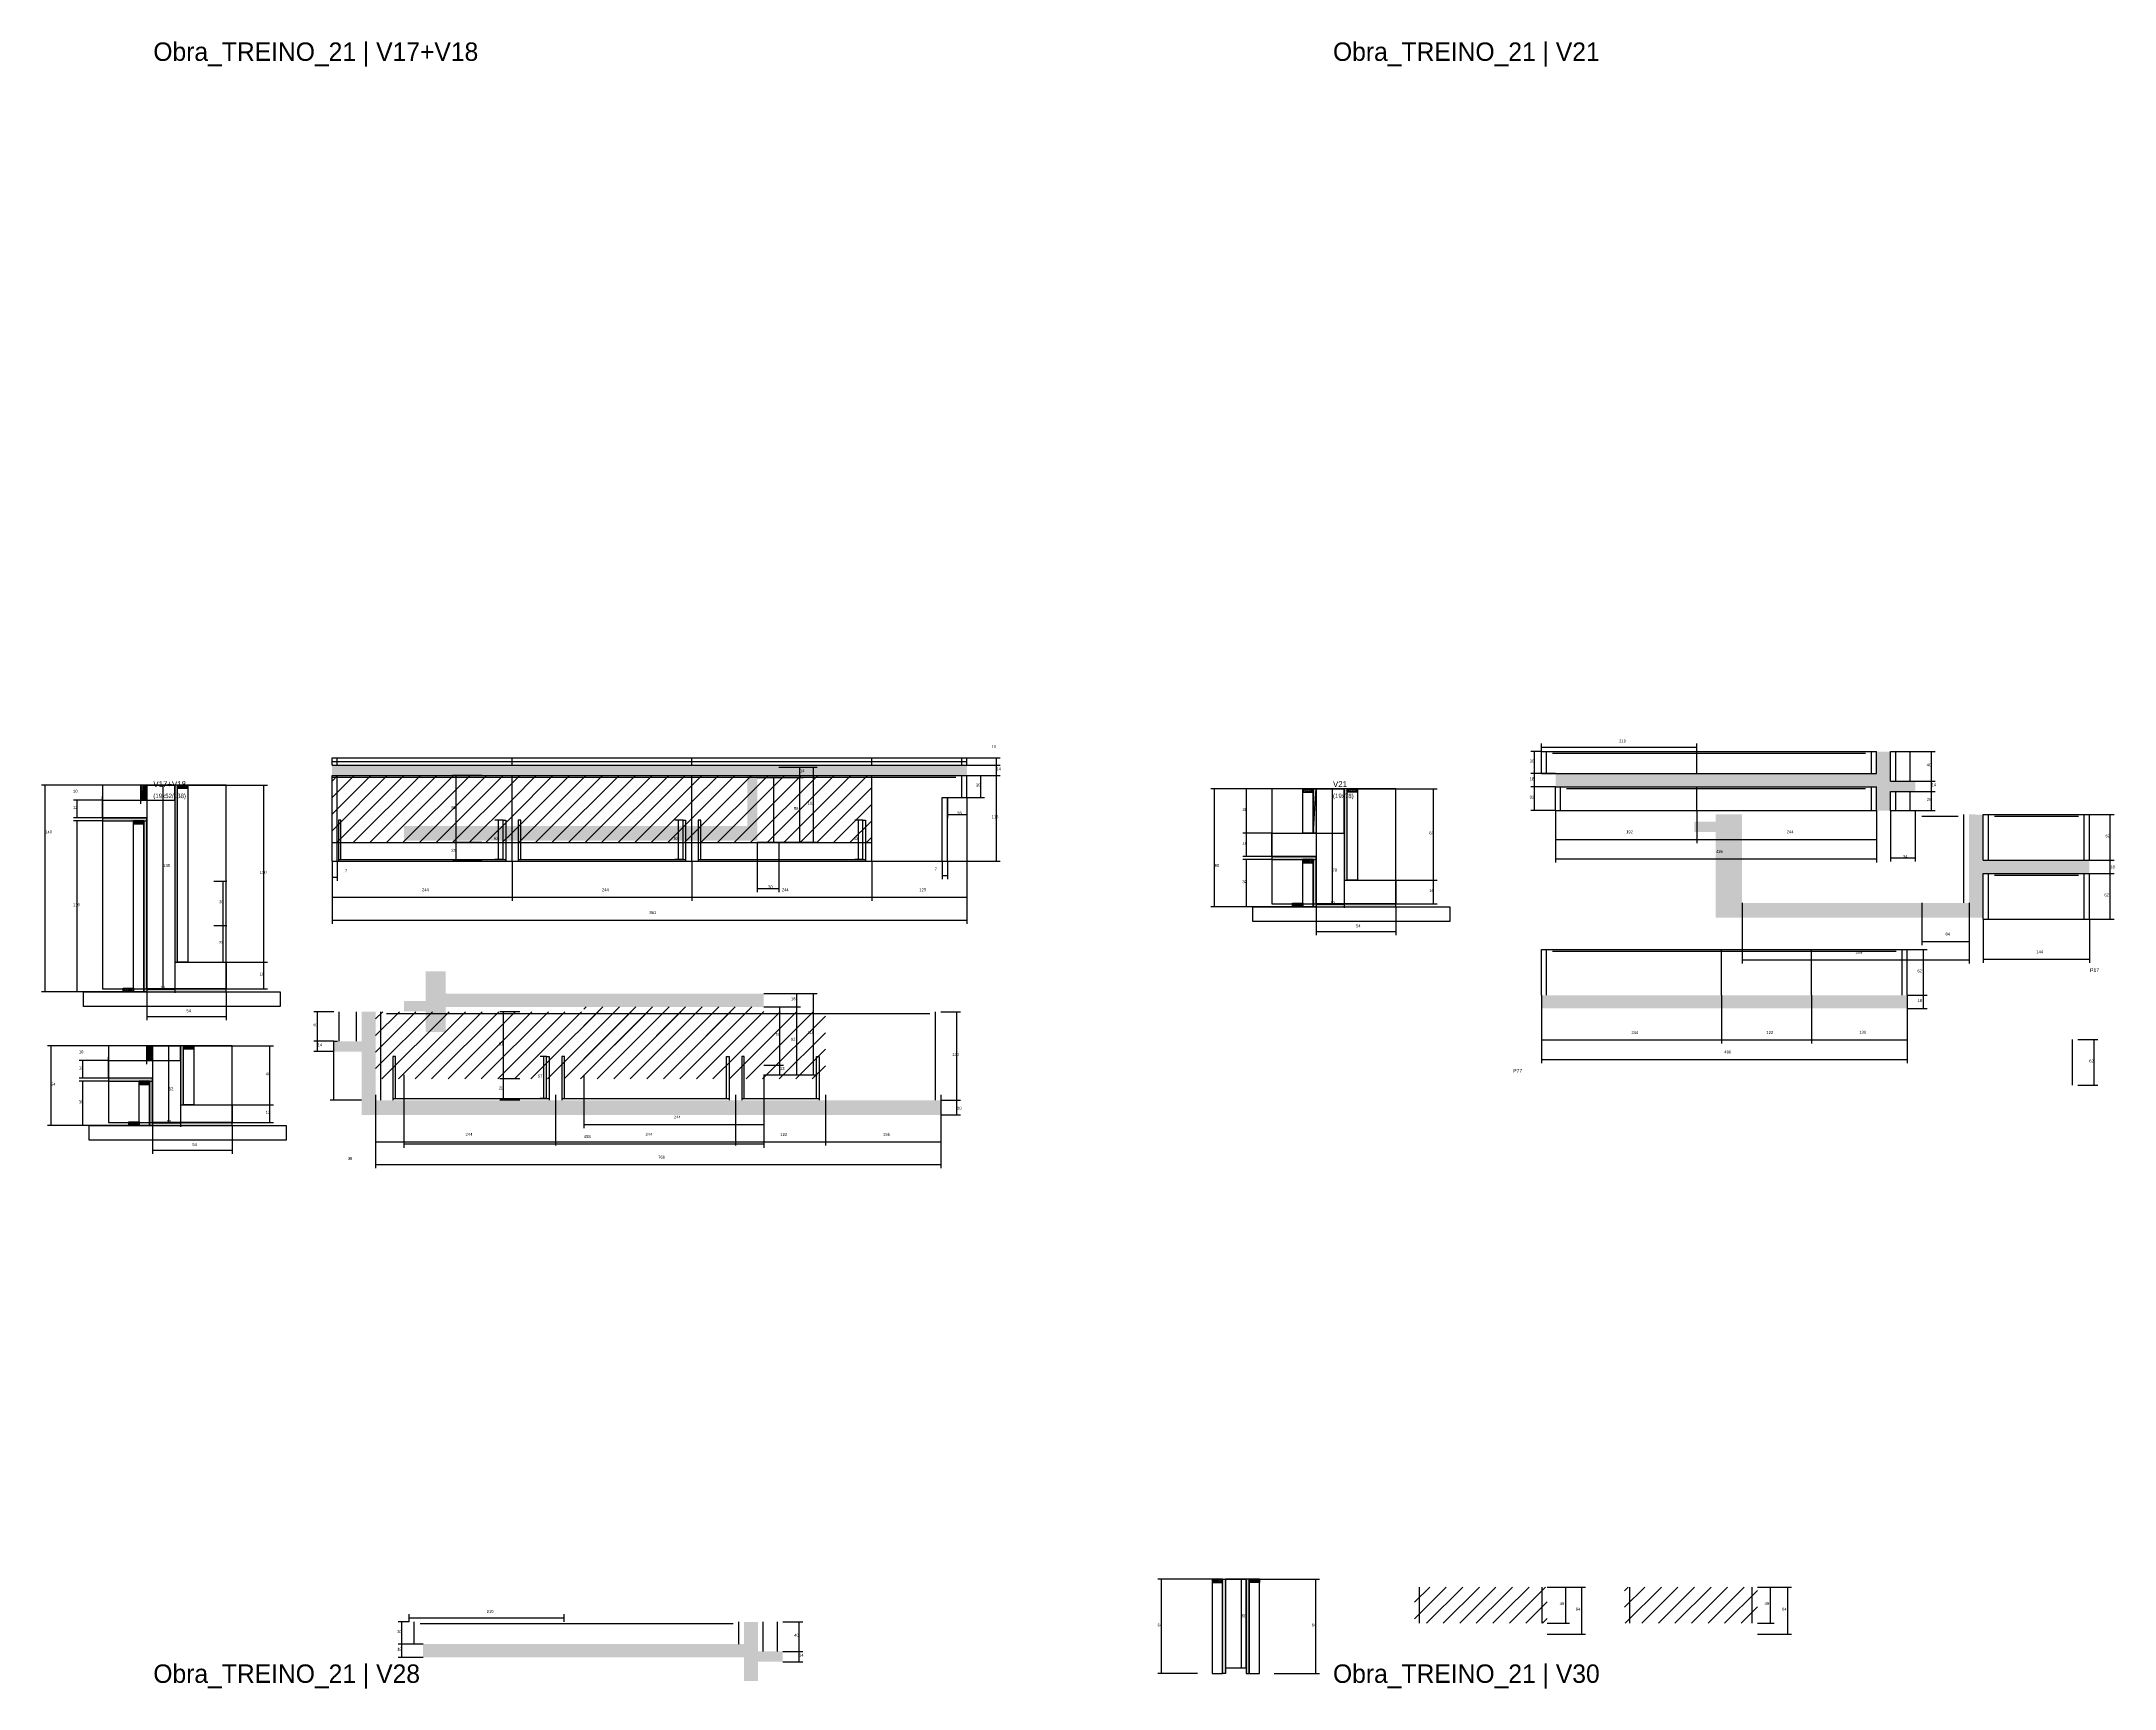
# Model space of a CAD drawing. Header units: metres. Extents: x -65046 to 21926, y -45195 to 1016.
# Drawn here: x 11048 to 13860, y -27618 to -25384 of the extents above; entities that cross this region are included whole.
import ezdxf

# ---------------------------------------------------------------- set-up
doc = ezdxf.new("R2010")
doc.units = ezdxf.units.M
for name, color, linetype in [('CONCRETO', 251, 'Continuous'), ('COTA', 241, 'Continuous'), ('Hachura', 253, 'Continuous'), ('LABEL_ID', 3, 'Continuous'), ('Madeira', 126, 'Continuous'), ('NOMENCLATURA', 7, 'Continuous'), ('Painéis', 200, 'Continuous'), ('SARR_2.2x7', 40, 'Continuous'), ('SARR_3.5x7', 81, 'Continuous'), ('Texto Seção', 7, 'Continuous')]:
    doc.layers.add(name, color=color, linetype=linetype)

msp = doc.modelspace()

# ---------------------------------------------------------------- hatches: boundary and pattern name
at = {"layer": 'COTA'}
h = msp.add_hatch(dxfattribs=at)
h.set_pattern_fill('AR-CONC', scale=0.03)
h.paths.add_polyline_path([(12303.5, -26379.3), (12303.5, -26365.3), (11442.5, -26365.3), (11442.5, -26379.3)])
h = msp.add_hatch(dxfattribs=at)
h.set_pattern_fill('AR-CONC', scale=0.03)
h.paths.add_polyline_path([(12019.1, -26467.9), (12019.1, -26381.9), (12048.6, -26381.9), (12048.6, -26367.9), (12005.5, -26367.9), (12005.5, -26447.9), (11540, -26447.9), (11540, -26467.9)])
h = msp.add_hatch(dxfattribs=at)
h.set_pattern_fill('AR-CONC', scale=0.03)
h.paths.add_polyline_path([(13537.3, -26394.8), (13537.3, -26426.8), (13556.3, -26426.8), (13556.3, -26400.8), (13589.8, -26400.8), (13589.8, -26386.8), (13556.3, -26386.8), (13556.3, -26346.8), (13537.3, -26346.8), (13537.3, -26376.8), (13101.8, -26376.8), (13101.8, -26394.8)])
h = msp.add_hatch(dxfattribs=at)
h.set_pattern_fill('AR-CONC', scale=0.03)
h.paths.add_polyline_path([(13354.8, -26432.1), (13319.2, -26432.1), (13319.2, -26442.1), (13290.2, -26442.1), (13290.2, -26456.1), (13319.2, -26456.1), (13319.2, -26572.1), (13682, -26572.1), (13682, -26512.3), (13826, -26512.3), (13826, -26494.3), (13682, -26494.3), (13682, -26432.3), (13662.8, -26432.1), (13662.8, -26552.1), (13354.8, -26552.1)])
h = msp.add_hatch(dxfattribs=at)
h.set_pattern_fill('AR-CONC', scale=0.03)
h.paths.add_polyline_path([(11596.5, -26693.1), (12028, -26693.1), (12028, -26675.1), (11596.5, -26675.1), (11596.5, -26645.1), (11569.5, -26645.1), (11569.5, -26685.1), (11540, -26685.1), (11540, -26699.1), (11569.5, -26699.1), (11569.5, -26727.1), (11596.5, -26727.1)])
h = msp.add_hatch(dxfattribs=at)
h.set_pattern_fill('AR-CONC', scale=0.03)
h.paths.add_polyline_path([(13578.8, -26695.3), (13578.8, -26677.3), (13082.8, -26677.3), (13082.8, -26695.3)])
h = msp.add_hatch(dxfattribs=at)
h.set_pattern_fill('AR-CONC', scale=0.03)
h.paths.add_polyline_path([(12268, -26819.7), (11501.5, -26819.7), (11501.5, -26699.7), (11482.5, -26699.7), (11482.5, -26739.7), (11445, -26739.7), (11445, -26753.7), (11482.5, -26753.7), (11482.5, -26839.7), (12268, -26839.7)])
h = msp.add_hatch(dxfattribs=at)
h.set_pattern_fill('AR-CONC', scale=0.03)
h.paths.add_polyline_path([(12001.3, -27575.4), (12001.3, -27607.4), (12020.3, -27607.4), (12020.3, -27581.4), (12053.8, -27581.4), (12053.8, -27567.4), (12020.3, -27567.4), (12020.3, -27527.4), (12001.3, -27527.4), (12001.3, -27557.4), (11565.8, -27557.4), (11565.8, -27575.4)])
at = {"layer": 'Hachura'}
h = msp.add_hatch(dxfattribs=at)
h.set_pattern_fill('ANSI31', scale=0.5)
h.paths.add_polyline_path([(11187, -26392.6), (11182.6, -26392.6), (11182.6, -26392.6), (11182.6, -26412.6), (11182.6, -26412.6), (11187, -26412.6), (11187, -26412.6), (11187, -26392.6)])
h = msp.add_hatch(color=8, dxfattribs=at)
h.dxf.hatch_style = 1
h.paths.add_polyline_path([(11187, -26392.6), (11191, -26392.6), (11191, -26392.6), (11191, -26412.6), (11191, -26412.6), (11187, -26412.6), (11187, -26412.6), (11187, -26392.6)])
h = msp.add_hatch(color=8, dxfattribs=at)
h.dxf.hatch_style = 1
h.paths.add_polyline_path([(11229, -26632.6), (11233, -26632.6), (11233, -26392.6), (11229, -26392.6)])
h = msp.add_hatch(dxfattribs=at)
h.set_pattern_fill('ANSI31', scale=0.5)
h.paths.add_polyline_path([(11247, -26392.6), (11247, -26397), (11247, -26397), (11233, -26397), (11233, -26397), (11233, -26392.6), (11233, -26392.6), (11247, -26392.6)])
h = msp.add_hatch(dxfattribs=at)
h.set_pattern_fill('ANSI31', scale=5)
h.paths.add_polyline_path([(11686.5, -26470.3), (11686.5, -26379.3), (11442.5, -26379.3), (11442.5, -26470.3)])
h = msp.add_hatch(dxfattribs=at)
h.set_pattern_fill('ANSI31', scale=5)
h.paths.add_polyline_path([(11930.5, -26470.3), (11930.5, -26379.3), (11686.5, -26379.3), (11686.5, -26470.3)])
h = msp.add_hatch(dxfattribs=at)
h.set_pattern_fill('ANSI31', scale=5)
h.paths.add_polyline_path([(12174.5, -26470.3), (12174.5, -26379.3), (11930.5, -26379.3), (11930.5, -26470.3)])
h = msp.add_hatch(dxfattribs=at)
h.set_pattern_fill('ANSI31', scale=0.5)
h.paths.add_polyline_path([(12759.2, -26397.3), (12759.2, -26401.7), (12759.2, -26401.7), (12773.2, -26401.7), (12773.2, -26401.7), (12773.2, -26397.3), (12773.2, -26397.3), (12759.2, -26397.3)])
h = msp.add_hatch(color=8, dxfattribs=at)
h.dxf.hatch_style = 1
h.paths.add_polyline_path([(12773.2, -26397.3), (12777.2, -26397.3), (12777.2, -26397.3), (12777.2, -26457.3), (12777.2, -26457.3), (12773.2, -26457.3), (12773.2, -26457.3), (12773.2, -26397.3)])
h = msp.add_hatch(color=8, dxfattribs=at)
h.dxf.hatch_style = 1
h.paths.add_polyline_path([(12815.2, -26521.3), (12819.2, -26521.3), (12819.2, -26397.3), (12815.2, -26397.3)])
h = msp.add_hatch(dxfattribs=at)
h.set_pattern_fill('ANSI31', scale=0.5)
h.paths.add_polyline_path([(12833.2, -26397.3), (12833.2, -26401.7), (12833.2, -26401.7), (12819.2, -26401.7), (12819.2, -26401.7), (12819.2, -26397.3), (12819.2, -26397.3), (12833.2, -26397.3)])
h = msp.add_hatch(color=8, dxfattribs=at)
h.dxf.hatch_style = 1
h.paths.add_polyline_path([(11191, -26440.6), (11191, -26436.6), (11191, -26436.6), (11131, -26436.6), (11131, -26436.6), (11131, -26440.6), (11131, -26440.6), (11191, -26440.6)])
h = msp.add_hatch(dxfattribs=at)
h.set_pattern_fill('ANSI31', scale=0.5)
h.paths.add_polyline_path([(11173, -26440.6), (11173, -26445), (11173, -26445), (11187, -26445), (11187, -26445), (11187, -26440.6), (11187, -26440.6), (11173, -26440.6)])
h = msp.add_hatch(color=8, dxfattribs=at)
h.dxf.hatch_style = 1
h.paths.add_polyline_path([(11191, -26440.6), (11187, -26440.6), (11187, -26672.6), (11191, -26672.6)])
h = msp.add_hatch(color=8, dxfattribs=at)
h.dxf.hatch_style = 1
h.paths.add_polyline_path([(12777.2, -26493.3), (12777.2, -26489.3), (12777.2, -26489.3), (12717.2, -26489.3), (12717.2, -26489.3), (12717.2, -26493.3), (12717.2, -26493.3), (12777.2, -26493.3)])
h = msp.add_hatch(dxfattribs=at)
h.set_pattern_fill('ANSI31', scale=0.5)
h.paths.add_polyline_path([(12759.2, -26493.3), (12759.2, -26497.7), (12759.2, -26497.7), (12773.2, -26497.7), (12773.2, -26497.7), (12773.2, -26493.3), (12773.2, -26493.3), (12759.2, -26493.3)])
h = msp.add_hatch(color=8, dxfattribs=at)
h.dxf.hatch_style = 1
h.paths.add_polyline_path([(12777.2, -26493.3), (12773.2, -26493.3), (12773.2, -26557.3), (12777.2, -26557.3)])
h = msp.add_hatch(dxfattribs=at)
h.set_pattern_fill('ANSI31', scale=0.5)
h.paths.add_polyline_path([(12745.2, -26556.9), (12745.2, -26552.5), (12745.2, -26552.5), (12759.2, -26552.5), (12759.2, -26552.5), (12759.2, -26556.9), (12759.2, -26556.9), (12745.2, -26556.9)])
h = msp.add_hatch(color=8, dxfattribs=at)
h.dxf.hatch_style = 1
h.paths.add_polyline_path([(12885.2, -26557.3), (12885.2, -26553.3), (12885.2, -26553.3), (12777.2, -26553.3), (12777.2, -26553.3), (12777.2, -26557.3), (12777.2, -26557.3), (12885.2, -26557.3)])
h = msp.add_hatch(dxfattribs=at)
h.set_pattern_fill('ANSI31', scale=0.5)
h.paths.add_polyline_path([(11159, -26672.2), (11159, -26667.8), (11159, -26667.8), (11173, -26667.8), (11173, -26667.8), (11173, -26672.2), (11173, -26672.2), (11159, -26672.2)])
h = msp.add_hatch(color=8, dxfattribs=at)
h.dxf.hatch_style = 1
h.paths.add_polyline_path([(11299, -26672.6), (11299, -26668.6), (11299, -26668.6), (11191, -26668.6), (11191, -26668.6), (11191, -26672.6), (11191, -26672.6), (11299, -26672.6)])
h = msp.add_hatch(dxfattribs=at)
h.set_pattern_fill('ANSI31', scale=5)
h.paths.add_polyline_path([(11745.5, -26790.7), (11745.5, -26699.7), (11501.5, -26699.7), (11501.5, -26790.7)])
h = msp.add_hatch(dxfattribs=at)
h.set_pattern_fill('ANSI31', scale=5)
h.paths.add_polyline_path([(11989.5, -26790.7), (11989.5, -26699.7), (11745.5, -26699.7), (11745.5, -26790.7)])
h = msp.add_hatch(dxfattribs=at)
h.set_pattern_fill('ANSI31', scale=5)
h.paths.add_polyline_path([(11784, -26772.1), (12028, -26772.1), (12028, -26693.1), (11784, -26693.1)])
h = msp.add_hatch(dxfattribs=at)
h.set_pattern_fill('ANSI31', scale=5)
h.paths.add_polyline_path([(11989.5, -26790.7), (12111.5, -26790.7), (12111.5, -26699.7), (11989.5, -26699.7)])
h = msp.add_hatch(dxfattribs=at)
h.set_pattern_fill('ANSI31', scale=0.5)
h.paths.add_polyline_path([(11195, -26746), (11190.6, -26746), (11190.6, -26746), (11190.6, -26766), (11190.6, -26766), (11195, -26766), (11195, -26766), (11195, -26746)])
h = msp.add_hatch(color=8, dxfattribs=at)
h.dxf.hatch_style = 1
h.paths.add_polyline_path([(11195, -26746), (11199, -26746), (11199, -26746), (11199, -26766), (11199, -26766), (11195, -26766), (11195, -26766), (11195, -26746)])
h = msp.add_hatch(color=8, dxfattribs=at)
h.dxf.hatch_style = 1
h.paths.add_polyline_path([(11237, -26826), (11241, -26826), (11241, -26746), (11237, -26746)])
h = msp.add_hatch(dxfattribs=at)
h.set_pattern_fill('ANSI31', scale=0.5)
h.paths.add_polyline_path([(11255, -26746), (11255, -26750.4), (11255, -26750.4), (11241, -26750.4), (11241, -26750.4), (11241, -26746), (11241, -26746), (11255, -26746)])
h = msp.add_hatch(color=8, dxfattribs=at)
h.dxf.hatch_style = 1
h.paths.add_polyline_path([(11199, -26794), (11199, -26790), (11199, -26790), (11139, -26790), (11139, -26790), (11139, -26794), (11139, -26794), (11199, -26794)])
h = msp.add_hatch(dxfattribs=at)
h.set_pattern_fill('ANSI31', scale=0.5)
h.paths.add_polyline_path([(11181, -26794), (11181, -26798.4), (11181, -26798.4), (11195, -26798.4), (11195, -26798.4), (11195, -26794), (11195, -26794), (11181, -26794)])
h = msp.add_hatch(color=8, dxfattribs=at)
h.dxf.hatch_style = 1
h.paths.add_polyline_path([(11199, -26794), (11195, -26794), (11195, -26854), (11199, -26854)])
h = msp.add_hatch(dxfattribs=at)
h.set_pattern_fill('ANSI31', scale=0.5)
h.paths.add_polyline_path([(11167, -26853.6), (11167, -26849.2), (11167, -26849.2), (11181, -26849.2), (11181, -26849.2), (11181, -26853.6), (11181, -26853.6), (11167, -26853.6)])
h = msp.add_hatch(color=8, dxfattribs=at)
h.dxf.hatch_style = 1
h.paths.add_polyline_path([(11307, -26854), (11307, -26850), (11307, -26850), (11199, -26850), (11199, -26850), (11199, -26854), (11199, -26854), (11307, -26854)])
h = msp.add_hatch(dxfattribs=at)
h.set_pattern_fill('ANSI31', scale=0.5)
h.paths.add_polyline_path([(12636.3, -27469.4), (12636.3, -27473.8), (12636.3, -27473.8), (12650.3, -27473.8), (12650.3, -27473.8), (12650.3, -27469.4), (12650.3, -27469.4), (12636.3, -27469.4)])
h = msp.add_hatch(color=8, dxfattribs=at)
h.dxf.hatch_style = 1
h.paths.add_polyline_path([(12650.3, -27469.4), (12654.3, -27469.4), (12654.3, -27469.4), (12654.3, -27597.4), (12654.3, -27597.4), (12650.3, -27597.4), (12650.3, -27597.4), (12650.3, -27469.4)])
h = msp.add_hatch(color=8, dxfattribs=at)
h.dxf.hatch_style = 1
h.paths.add_polyline_path([(12686.3, -27469.4), (12682.3, -27469.4), (12682.3, -27469.4), (12682.3, -27597.4), (12682.3, -27597.4), (12686.3, -27597.4), (12686.3, -27597.4), (12686.3, -27469.4)])
h = msp.add_hatch(dxfattribs=at)
h.set_pattern_fill('ANSI31', scale=0.5)
h.paths.add_polyline_path([(12700.3, -27469.4), (12700.3, -27473.8), (12700.3, -27473.8), (12686.3, -27473.8), (12686.3, -27473.8), (12686.3, -27469.4), (12686.3, -27469.4), (12700.3, -27469.4)])
h = msp.add_hatch(dxfattribs=at)
h.set_pattern_fill('ANSI31', scale=5)
h.paths.add_polyline_path([(12910.5, -27480), (12910.5, -27529), (13032.5, -27529), (13032.5, -27480)])
h = msp.add_hatch(dxfattribs=at)
h.set_pattern_fill('ANSI31', scale=5)
h.paths.add_polyline_path([(13090.5, -27480), (13032.5, -27480), (13032.5, -27529), (13090.5, -27529)])
h = msp.add_hatch(dxfattribs=at)
h.set_pattern_fill('ANSI31', scale=5)
h.paths.add_polyline_path([(13253.6, -27480), (13195.6, -27480), (13195.6, -27529), (13253.6, -27529)])
h = msp.add_hatch(dxfattribs=at)
h.set_pattern_fill('ANSI31', scale=5)
h.paths.add_polyline_path([(13375.6, -27480), (13253.6, -27480), (13253.6, -27529), (13375.6, -27529)])

# ---------------------------------------------------------------- linework, layer by layer
at = {"layer": 'CONCRETO'}
for points in [[(11229, -26392.6), (11229, -26632.6), (11299, -26632.6), (11299, -26668.6), (11299, -26668.6), (11299, -26668.6), (11191, -26668.6), (11191, -26436.6), (11131, -26436.6), (11131, -26412.6), (11191, -26412.6)], [(11191, -26412.6), (11191, -26402.6), (11191, -26392.6), (11229, -26392.6)], [(12815.2, -26397.3), (12815.2, -26521.3), (12885.2, -26521.3), (12885.2, -26553.3), (12885.2, -26553.3), (12885.2, -26553.3), (12777.2, -26553.3), (12777.2, -26489.3), (12717.2, -26489.3), (12717.2, -26457.3), (12777.2, -26457.3)], [(12777.2, -26457.3), (12773.2, -26457.3), (12777.2, -26397.3), (12815.2, -26397.3)], [(11237, -26746), (11237, -26826), (11307, -26826), (11307, -26850), (11307, -26850), (11307, -26850), (11199, -26850), (11199, -26790), (11139, -26790), (11139, -26766), (11199, -26766)], [(11199, -26766), (11195, -26766), (11199, -26746), (11237, -26746)]]:
    msp.add_lwpolyline(points, dxfattribs=at)
for points in [[(11131, -26668.6), (11299, -26668.6), (11299, -26392.6), (11131, -26392.6)], [(11191, -26412.6), (11229, -26412.6), (11229, -26392.6), (11191, -26392.6)], [(12717.2, -26553.3), (12885.2, -26553.3), (12885.2, -26397.3), (12717.2, -26397.3)], [(12773.2, -26457.3), (12815.2, -26457.3), (12815.2, -26397.3), (12773.2, -26397.3)], [(11139, -26850), (11307, -26850), (11307, -26746), (11139, -26746)], [(11195, -26766), (11237, -26766), (11237, -26746), (11195, -26746)], [(12682.3, -27489.4), (12682.3, -27469.4), (12654.3, -27469.4), (12654.3, -27531.4), (12654.3, -27531.4), (12654.3, -27589.4), (12682.3, -27589.4), (12682.3, -27489.4)]]:
    msp.add_lwpolyline(points, close=True, dxfattribs=at)
at = {"layer": 'COTA'}
for p, q in [((13082.8, -26346.8), (13082.8, -26336)), ((13082.8, -26341), (13293.3, -26341)), ((13293.3, -26346.8), (13293.3, -26336)), ((12048.6, -26367.9), (12081.9, -26367.9)), ((12048.6, -26367.9), (12100.5, -26367.9)), ((12076.9, -26381.9), (12076.9, -26367.9)), ((12095.5, -26469.9), (12095.5, -26367.9)), ((12303.5, -26355.3), (12348.5, -26355.3)), ((12303.5, -26365.3), (12348.5, -26365.3)), ((12303.5, -26365.3), (12348.5, -26365.3)), ((12343.5, -26365.3), (12343.5, -26355.3)), ((12343.5, -26379.3), (12343.5, -26365.3)), ((13082.8, -26346.8), (13068.2, -26346.8)), ((13073.2, -26376.8), (13073.2, -26346.8)), ((13589.8, -26346.8), (13616.8, -26346.8)), ((13611.8, -26386.8), (13611.8, -26346.8)), ((11182.6, -26392.6), (11048.3, -26392.6)), ((11053.3, -26672.6), (11053.3, -26392.6)), ((11182.6, -26392.6), (11182.6, -26417.6)), ((11191, -26392.6), (11218.2, -26392.6)), ((11191, -26392.6), (11191, -26674.2)), ((11213.2, -26668.6), (11213.2, -26392.6)), ((11229, -26392.6), (11229, -26674.2)), ((11247, -26392.6), (11354.9, -26392.6)), ((11349.9, -26632.6), (11349.9, -26392.6)), ((11645.7, -26379.3), (11605.7, -26379.3)), ((11610.7, -26470.3), (11610.7, -26379.3)), ((12048.6, -26381.9), (12081.9, -26381.9)), ((12048.6, -26381.9), (12081.9, -26381.9)), ((12076.9, -26469.9), (12076.9, -26381.9)), ((12303.5, -26379.3), (12348.5, -26379.3)), ((12303.5, -26379.3), (12348.5, -26379.3)), ((12303.5, -26379.3), (12327.2, -26379.3)), ((12322.2, -26409.3), (12322.2, -26379.3)), ((12343.5, -26495.3), (12343.5, -26379.3)), ((12768.8, -26397.3), (12634.5, -26397.3)), ((12639.5, -26557.3), (12639.5, -26397.3)), ((12768.8, -26397.3), (12677.7, -26397.3)), ((12682.7, -26457.3), (12682.7, -26397.3)), ((12777.2, -26397.3), (12804.3, -26397.3)), ((12777.2, -26397.3), (12777.2, -26558.9)), ((12799.3, -26553.3), (12799.3, -26397.3)), ((12815.2, -26397.3), (12815.2, -26558.9)), ((12833.2, -26397.3), (12941.1, -26397.3)), ((12936.1, -26521.3), (12936.1, -26397.3)), ((13082.8, -26376.8), (13068.2, -26376.8)), ((13101.8, -26376.8), (13068.2, -26376.8)), ((13101.8, -26394.8), (13068.2, -26394.8)), ((13101.8, -26394.8), (13068.2, -26394.8)), ((13073.2, -26394.8), (13073.2, -26376.8)), ((13073.2, -26426.8), (13073.2, -26394.8)), ((13589.8, -26386.8), (13616.8, -26386.8)), ((13589.8, -26386.8), (13616.8, -26386.8)), ((13589.8, -26400.8), (13616.8, -26400.8)), ((13589.8, -26400.8), (13616.8, -26400.8)), ((13611.8, -26400.8), (13611.8, -26386.8)), ((13611.8, -26426.8), (13611.8, -26400.8)), ((11131, -26412.6), (11091.6, -26412.6)), ((11096.6, -26436.6), (11096.6, -26412.6)), ((11131, -26412.6), (11131, -26407.6)), ((11131, -26412.6), (11182.6, -26412.6)), ((12277, -26409.3), (12277, -26437.3)), ((12303.5, -26409.3), (12303.5, -26580.3)), ((12303.5, -26409.3), (12303.5, -26549.3)), ((12303.5, -26409.3), (12327.2, -26409.3)), ((12303.5, -26409.3), (12303.5, -26437.3)), ((13101.8, -26426.8), (13068.2, -26426.8)), ((13101.8, -26426.8), (13101.8, -26470.9)), ((13101.8, -26426.8), (13101.8, -26497.4)), ((13293.3, -26426.8), (13293.3, -26470.9)), ((13293.3, -26426.8), (13293.3, -26470.9)), ((13537.3, -26426.8), (13537.3, -26470.9)), ((13537.3, -26426.8), (13537.3, -26497.4)), ((13556.3, -26426.8), (13556.3, -26496.1)), ((13589.8, -26426.8), (13616.8, -26426.8)), ((13589.8, -26426.8), (13589.8, -26496.1)), ((11131, -26436.6), (11091.6, -26436.6)), ((11131, -26440.6), (11091.6, -26440.6)), ((11096.6, -26672.6), (11096.6, -26440.6)), ((11674.5, -26440.1), (11663.4, -26440.1)), ((11668.4, -26493.1), (11668.4, -26440.1)), ((11918.5, -26440.1), (11907.4, -26440.1)), ((11912.4, -26493.1), (11912.4, -26440.1)), ((12162.5, -26440.1), (12151.4, -26440.1)), ((12156.4, -26493.1), (12156.4, -26440.1)), ((12277, -26432.3), (12303.5, -26432.3)), ((12717.2, -26457.3), (12677.7, -26457.3)), ((12717.2, -26457.3), (12677.7, -26457.3)), ((12682.7, -26489.3), (12682.7, -26457.3)), ((13826, -26432.3), (13859.3, -26432.3)), ((13854.3, -26494.3), (13854.3, -26432.3)), ((11645.7, -26470.3), (11605.7, -26470.3)), ((11645.7, -26470.3), (11605.7, -26470.3)), ((11610.7, -26495.3), (11610.7, -26470.3)), ((12019.1, -26469.9), (12019.1, -26537.4)), ((12048.6, -26469.9), (12048.6, -26537.4)), ((12048.6, -26469.9), (12081.9, -26469.9)), ((12048.6, -26469.9), (12100.5, -26469.9)), ((13101.8, -26465.9), (13293.3, -26465.9)), ((13293.3, -26465.9), (13537.3, -26465.9)), ((11442.5, -26495.3), (11442.5, -26549.3)), ((11442.5, -26495.3), (11442.5, -26580.3)), ((11442.5, -26495.3), (11442.5, -26522.2)), ((11449.5, -26495.3), (11449.5, -26522.2)), ((11645.7, -26495.3), (11605.7, -26495.3)), ((11674.5, -26493.1), (11663.4, -26493.1)), ((11686.5, -26495.3), (11686.5, -26549.3)), ((11686.5, -26495.3), (11686.5, -26549.3)), ((11918.5, -26493.1), (11907.4, -26493.1)), ((11930.5, -26495.3), (11930.5, -26549.3)), ((11930.5, -26495.3), (11930.5, -26549.3)), ((12162.5, -26493.1), (12151.4, -26493.1)), ((12174.5, -26495.3), (12174.5, -26549.3)), ((12174.5, -26495.3), (12174.5, -26549.3)), ((12270, -26495.3), (12270, -26520)), ((12277, -26495.3), (12348.5, -26495.3)), ((12277, -26495.3), (12277, -26520)), ((12717.2, -26489.3), (12677.7, -26489.3)), ((12717.2, -26493.3), (12677.7, -26493.3)), ((12682.7, -26557.3), (12682.7, -26493.3)), ((13101.8, -26492.4), (13537.3, -26492.4)), ((13556.3, -26491.1), (13589.8, -26491.1)), ((13826, -26494.3), (13859.3, -26494.3)), ((13826, -26494.3), (13859.3, -26494.3)), ((13826, -26512.3), (13859.3, -26512.3)), ((13826, -26512.3), (13859.3, -26512.3)), ((13854.3, -26512.3), (13854.3, -26494.3)), ((13854.3, -26574.3), (13854.3, -26512.3)), ((11282, -26522.7), (11299.7, -26522.7)), ((11294.7, -26582.6), (11294.7, -26522.7)), ((11442.5, -26517.2), (11449.5, -26517.2)), ((12019.1, -26532.4), (12048.6, -26532.4)), ((12270, -26515), (12277, -26515)), ((12885.2, -26521.3), (12941.1, -26521.3)), ((12885.2, -26521.3), (12941.1, -26521.3)), ((12936.1, -26553.3), (12936.1, -26521.3)), ((11442.5, -26544.3), (11686.5, -26544.3)), ((11686.5, -26544.3), (11930.5, -26544.3)), ((11930.5, -26544.3), (12174.5, -26544.3)), ((12174.5, -26544.3), (12303.5, -26544.3)), ((12759.2, -26557.3), (12634.5, -26557.3)), ((12759.2, -26557.3), (12677.7, -26557.3)), ((12777.2, -26553.3), (12804.3, -26553.3)), ((12777.2, -26553.9), (12815.2, -26553.9)), ((12777.2, -26557.3), (12777.2, -26595.8)), ((12885.2, -26553.3), (12941.1, -26553.3)), ((12885.2, -26557.3), (12885.2, -26595.8)), ((13354.8, -26552.1), (13354.8, -26634.1)), ((13598.8, -26552.1), (13598.8, -26609.5)), ((13662.8, -26552.1), (13662.8, -26609.5)), ((13662.8, -26552.1), (13662.8, -26634.1)), ((11282, -26582.6), (11299.7, -26582.6)), ((11282, -26582.7), (11299.7, -26582.7)), ((11294.7, -26632.6), (11294.7, -26582.7)), ((11442.5, -26575.3), (12303.5, -26575.3)), ((12777.2, -26590.8), (12885.2, -26590.8)), ((13682, -26574.3), (13682, -26633.4)), ((13826, -26574.3), (13826, -26633.4)), ((13826, -26574.3), (13859.3, -26574.3)), ((13578.8, -26615.3), (13605.8, -26615.3)), ((13598.8, -26604.5), (13662.8, -26604.5)), ((13600.8, -26677.3), (13600.8, -26615.3)), ((11282, -26632.6), (11299.7, -26632.6)), ((11299, -26632.6), (11354.9, -26632.6)), ((11299, -26632.6), (11354.9, -26632.6)), ((11349.9, -26668.6), (11349.9, -26632.6)), ((13354.8, -26629.1), (13662.8, -26629.1)), ((13682, -26628.4), (13826, -26628.4)), ((11173, -26672.6), (11048.3, -26672.6)), ((11173, -26672.6), (11091.6, -26672.6)), ((11191, -26668.6), (11218.2, -26668.6)), ((11191, -26669.2), (11229, -26669.2)), ((11191, -26672.6), (11191, -26711)), ((11299, -26668.6), (11354.9, -26668.6)), ((11299, -26672.6), (11299, -26711)), ((12028, -26675.1), (12077.9, -26675.1)), ((12028, -26675.1), (12100.4, -26675.1)), ((12072.9, -26693.1), (12072.9, -26675.1)), ((12095.4, -26785.1), (12095.4, -26675.1)), ((13082.8, -26677.3), (13082.8, -26742.8)), ((13082.8, -26677.3), (13082.8, -26769.3)), ((13326.8, -26677.3), (13326.8, -26742.8)), ((13326.8, -26677.3), (13326.8, -26742.8)), ((13448.8, -26677.3), (13448.8, -26742.8)), ((13448.8, -26677.3), (13448.8, -26742.8)), ((13578.8, -26677.3), (13605.8, -26677.3)), ((13578.8, -26677.3), (13578.8, -26769.3)), ((13578.8, -26677.3), (13605.8, -26677.3)), ((13600.8, -26695.3), (13600.8, -26677.3)), ((11191, -26706), (11299, -26706)), ((11445, -26699.7), (11417.9, -26699.7)), ((11422.9, -26739.7), (11422.9, -26699.7)), ((11697.3, -26699.7), (11670.1, -26699.7)), ((11675.1, -26790.7), (11675.1, -26699.7)), ((12028, -26693.1), (12077.9, -26693.1)), ((12028, -26693.1), (12077.9, -26693.1)), ((12028, -26693.1), (12054.9, -26693.1)), ((12049.9, -26772.1), (12049.9, -26693.1)), ((12072.9, -26785.1), (12072.9, -26693.1)), ((12268, -26699.7), (12295, -26699.7)), ((12290, -26819.7), (12290, -26699.7)), ((13578.8, -26693.6), (13578.8, -26742.8)), ((13578.8, -26695.3), (13605.8, -26695.3)), ((13082.8, -26737.8), (13326.8, -26737.8)), ((13326.8, -26737.8), (13448.8, -26737.8)), ((13448.8, -26737.8), (13578.8, -26737.8)), ((13810.2, -26737.5), (13837.2, -26737.5)), ((13832.2, -26799.5), (13832.2, -26737.5)), ((11190.6, -26746), (11056.3, -26746)), ((11061.3, -26854), (11061.3, -26746)), ((11139, -26766), (11099.5, -26766)), ((11104.5, -26790), (11104.5, -26766)), ((11139, -26766), (11139, -26761)), ((11139, -26766), (11190.6, -26766)), ((11190.6, -26746), (11190.6, -26771)), ((11199, -26746), (11226.1, -26746)), ((11199, -26746), (11199, -26855.6)), ((11221.1, -26850), (11221.1, -26746)), ((11237, -26746), (11237, -26855.6)), ((11255, -26746), (11362.9, -26746)), ((11357.9, -26826), (11357.9, -26746)), ((11445, -26739.7), (11417.9, -26739.7)), ((11445, -26739.7), (11417.9, -26739.7)), ((11445, -26753.7), (11417.9, -26753.7)), ((11422.9, -26753.7), (11422.9, -26739.7)), ((11445, -26819.7), (11445, -26739.7)), ((11445, -26739.7), (11450, -26739.7)), ((11733.5, -26760.5), (11724.7, -26760.5)), ((11729.7, -26817.5), (11729.7, -26760.5)), ((13082.8, -26764.3), (13578.8, -26764.3)), ((11139, -26790), (11099.5, -26790)), ((11139, -26794), (11099.5, -26794)), ((11104.5, -26854), (11104.5, -26794)), ((11540, -26785.1), (11540, -26884.1)), ((11697.3, -26790.7), (11670.1, -26790.7)), ((11697.3, -26790.7), (11670.1, -26790.7)), ((11675.1, -26819.7), (11675.1, -26790.7)), ((11784, -26785.1), (11784, -26857.6)), ((12028, -26772.1), (12054.9, -26772.1)), ((12028, -26772.1), (12054.9, -26772.1)), ((12028, -26785.1), (12077.9, -26785.1)), ((12028, -26785.1), (12100.4, -26785.1)), ((12028, -26785.1), (12028, -26884.1)), ((12028, -26785.1), (12054.9, -26785.1)), ((12049.9, -26785.1), (12049.9, -26772.1)), ((11482.5, -26819.7), (11440, -26819.7)), ((11501.5, -26812.2), (11501.5, -26881.1)), ((11501.5, -26812.2), (11501.5, -26912.1)), ((11697.3, -26819.7), (11670.1, -26819.7)), ((11733.5, -26817.5), (11724.7, -26817.5)), ((11745.5, -26812.2), (11745.5, -26881.1)), ((11745.5, -26812.2), (11745.5, -26881.1)), ((11989.5, -26812.2), (11989.5, -26881.1)), ((11989.5, -26812.2), (11989.5, -26881.1)), ((12028, -26797.3), (12028, -26857.6)), ((12111.5, -26812.2), (12111.5, -26881.1)), ((12111.5, -26812.2), (12111.5, -26881.1)), ((12268, -26812.2), (12268, -26912.1)), ((12268, -26819.7), (12295, -26819.7)), ((12268, -26819.7), (12295, -26819.7)), ((12290, -26839.7), (12290, -26819.7)), ((13810.2, -26799.5), (13837.2, -26799.5)), ((11199, -26850), (11226.1, -26850)), ((11199, -26850.6), (11237, -26850.6)), ((11307, -26826), (11362.9, -26826)), ((11307, -26826), (11362.9, -26826)), ((11307, -26850), (11362.9, -26850)), ((11357.9, -26850), (11357.9, -26826)), ((12268, -26829.8), (12268, -26881.1)), ((12268, -26839.7), (12295, -26839.7)), ((11181, -26854), (11056.3, -26854)), ((11181, -26854), (11099.5, -26854)), ((11199, -26854), (11199, -26892.4)), ((11307, -26854), (11307, -26892.4)), ((11501.5, -26876.1), (11745.5, -26876.1)), ((11540, -26879.1), (12028, -26879.1)), ((11745.5, -26876.1), (11989.5, -26876.1)), ((11784, -26852.6), (12028, -26852.6)), ((11989.5, -26876.1), (12111.5, -26876.1)), ((12111.5, -26876.1), (12268, -26876.1)), ((11199, -26887.4), (11307, -26887.4)), ((11501.5, -26907.1), (12268, -26907.1)), ((12636.3, -27469.4), (12562.6, -27469.4)), ((12567.6, -27597.4), (12567.6, -27469.4)), ((12654.3, -27469.4), (12681.1, -27469.4)), ((12676.1, -27589.4), (12676.1, -27469.4)), ((12700.3, -27469.4), (12781.8, -27469.4)), ((12776.8, -27597.4), (12776.8, -27469.4)), ((13090.5, -27480), (13120.6, -27480)), ((13090.5, -27480), (13142.4, -27480)), ((13115.6, -27529), (13115.6, -27480)), ((13137.4, -27544), (13137.4, -27480)), ((13375.6, -27480), (13398.4, -27480)), ((13375.6, -27480), (13422.1, -27480)), ((13393.4, -27529), (13393.4, -27480)), ((13417.1, -27544), (13417.1, -27480)), ((11546.8, -27527.4), (11546.8, -27516.6)), ((11546.8, -27521.6), (11757.3, -27521.6)), ((11757.3, -27527.4), (11757.3, -27516.6)), ((11546.8, -27527.4), (11532.2, -27527.4)), ((11537.2, -27557.4), (11537.2, -27527.4)), ((12053.8, -27527.4), (12080.8, -27527.4)), ((12075.8, -27567.4), (12075.8, -27527.4)), ((13090.5, -27529), (13120.6, -27529)), ((13090.5, -27544), (13142.4, -27544)), ((13375.6, -27529), (13398.4, -27529)), ((13375.6, -27544), (13422.1, -27544)), ((11546.8, -27557.4), (11532.2, -27557.4)), ((11565.8, -27557.4), (11532.2, -27557.4)), ((11565.8, -27575.4), (11532.2, -27575.4)), ((11537.2, -27575.4), (11537.2, -27557.4)), ((12053.8, -27567.4), (12080.8, -27567.4)), ((12053.8, -27567.4), (12080.8, -27567.4)), ((12053.8, -27581.4), (12080.8, -27581.4)), ((12075.8, -27581.4), (12075.8, -27567.4)), ((12616.3, -27597.4), (12562.6, -27597.4)), ((12654.3, -27589.4), (12681.1, -27589.4)), ((12720.3, -27597.4), (12781.8, -27597.4))]:
    msp.add_line(p, q, dxfattribs=at)
at = {"layer": 'Madeira'}
for points in [[(11187, -26392.6), (11182.6, -26392.6), (11182.6, -26412.6), (11187, -26412.6)], [(11247, -26392.6), (11247, -26397), (11233, -26397), (11233, -26392.6)], [(11247, -26632.6), (11233, -26632.6), (11233, -26392.6), (11247, -26392.6)], [(12759.2, -26397.3), (12759.2, -26401.7), (12773.2, -26401.7), (12773.2, -26397.3)], [(12759.2, -26397.3), (12773.2, -26397.3), (12773.2, -26457.3), (12759.2, -26457.3)], [(12833.2, -26397.3), (12833.2, -26401.7), (12819.2, -26401.7), (12819.2, -26397.3)], [(12833.2, -26521.3), (12819.2, -26521.3), (12819.2, -26397.3), (12833.2, -26397.3)], [(11173, -26440.6), (11173, -26445), (11187, -26445), (11187, -26440.6)], [(11173, -26440.6), (11187, -26440.6), (11187, -26672.6), (11173, -26672.6)], [(12759.2, -26493.3), (12759.2, -26497.7), (12773.2, -26497.7), (12773.2, -26493.3)], [(12759.2, -26493.3), (12773.2, -26493.3), (12773.2, -26557.3), (12759.2, -26557.3)], [(12958.4, -26577.3), (12691.5, -26577.3), (12691.5, -26557.3), (12958.4, -26557.3)], [(12745.2, -26556.9), (12745.2, -26552.5), (12759.2, -26552.5), (12759.2, -26556.9)], [(11372.2, -26692.6), (11105.3, -26692.6), (11105.3, -26672.6), (11372.2, -26672.6)], [(11159, -26672.2), (11159, -26667.8), (11173, -26667.8), (11173, -26672.2)], [(11195, -26746), (11190.6, -26746), (11190.6, -26766), (11195, -26766)], [(11255, -26746), (11255, -26750.4), (11241, -26750.4), (11241, -26746)], [(11255, -26826), (11241, -26826), (11241, -26746), (11255, -26746)], [(11181, -26794), (11181, -26798.4), (11195, -26798.4), (11195, -26794)], [(11181, -26794), (11195, -26794), (11195, -26854), (11181, -26854)], [(11167, -26853.6), (11167, -26849.2), (11181, -26849.2), (11181, -26853.6)], [(11380.1, -26874), (11113.2, -26874), (11113.2, -26854), (11380.1, -26854)], [(12636.3, -27469.4), (12636.3, -27473.8), (12650.3, -27473.8), (12650.3, -27469.4)], [(12636.3, -27597.4), (12650.3, -27597.4), (12650.3, -27469.4), (12636.3, -27469.4)], [(12700.3, -27469.4), (12700.3, -27473.8), (12686.3, -27473.8), (12686.3, -27469.4)], [(12700.3, -27469.4), (12686.3, -27469.4), (12686.3, -27597.4), (12700.3, -27597.4)]]:
    msp.add_lwpolyline(points, close=True, dxfattribs=at)
at = {"layer": 'Painéis'}
for p, q in [((11442.5, -26355.3), (12303.5, -26355.3)), ((11442.5, -26365.3), (11442.5, -26355.3)), ((11442.5, -26365.3), (12303.5, -26365.3)), ((11686.5, -26365.3), (11686.5, -26355.3)), ((11930.5, -26365.3), (11930.5, -26355.3)), ((12174.5, -26365.3), (12174.5, -26355.3)), ((12303.5, -26365.3), (12303.5, -26355.3)), ((13082.8, -26346.8), (13537.3, -26346.8)), ((13082.8, -26376.8), (13082.8, -26346.8)), ((13293.3, -26376.8), (13293.3, -26346.8)), ((13537.3, -26376.8), (13537.3, -26346.8)), ((13556.3, -26346.8), (13589.8, -26346.8)), ((13556.3, -26386.8), (13556.3, -26346.8)), ((11442.5, -26379.3), (12303.5, -26379.3)), ((11442.5, -26495.3), (11442.5, -26379.3)), ((11686.5, -26495.3), (11686.5, -26379.3)), ((11930.5, -26495.3), (11930.5, -26379.3)), ((12019.1, -26381.9), (12048.6, -26381.9)), ((12174.5, -26495.3), (12174.5, -26379.3)), ((12303.5, -26409.3), (12303.5, -26379.3)), ((13082.8, -26376.8), (13537.3, -26376.8)), ((13101.8, -26394.8), (13537.3, -26394.8)), ((13101.8, -26426.8), (13101.8, -26394.8)), ((13293.3, -26426.8), (13293.3, -26394.8)), ((13537.3, -26426.8), (13537.3, -26394.8)), ((13556.3, -26386.8), (13589.8, -26386.8)), ((13556.3, -26400.8), (13589.8, -26400.8)), ((13556.3, -26426.8), (13556.3, -26400.8)), ((12277, -26409.3), (12303.5, -26409.3)), ((12277, -26495.3), (12277, -26409.3)), ((13101.8, -26426.8), (13537.3, -26426.8)), ((13556.3, -26426.8), (13589.8, -26426.8)), ((11131, -26436.6), (11191, -26436.6)), ((13682, -26432.3), (13826, -26432.3)), ((13682, -26494.3), (13682, -26432.3)), ((13826, -26494.3), (13826, -26432.3)), ((11442.5, -26470.3), (12174.5, -26470.3)), ((12019.1, -26469.9), (12048.6, -26469.9)), ((11442.5, -26495.3), (12277, -26495.3)), ((12717.2, -26489.3), (12777.2, -26489.3)), ((13682, -26494.3), (13826, -26494.3)), ((13682, -26512.3), (13826, -26512.3)), ((13682, -26574.3), (13682, -26512.3)), ((13826, -26574.3), (13826, -26512.3)), ((12777.2, -26553.3), (12885.2, -26553.3)), ((13682, -26574.3), (13826, -26574.3)), ((13082.8, -26615.3), (13578.8, -26615.3)), ((13082.8, -26677.3), (13082.8, -26615.3)), ((13326.8, -26677.3), (13326.8, -26615.3)), ((13448.8, -26677.3), (13448.8, -26615.3)), ((13578.8, -26677.3), (13578.8, -26615.3))]:
    msp.add_line(p, q, dxfattribs=at)
for points in [[(11187, -26392.6), (11191, -26392.6), (11191, -26412.6), (11187, -26412.6)], [(11233, -26392.6), (11229, -26392.6), (11229, -26632.6), (11233, -26632.6)], [(12773.2, -26397.3), (12777.2, -26397.3), (12777.2, -26457.3), (12773.2, -26457.3)], [(12819.2, -26397.3), (12815.2, -26397.3), (12815.2, -26521.3), (12819.2, -26521.3)], [(11191, -26440.6), (11191, -26436.6), (11131, -26436.6), (11131, -26440.6)], [(11187, -26440.6), (11191, -26440.6), (11191, -26672.6), (11187, -26672.6)], [(12777.2, -26493.3), (12777.2, -26489.3), (12717.2, -26489.3), (12717.2, -26493.3)], [(12773.2, -26493.3), (12777.2, -26493.3), (12777.2, -26557.3), (12773.2, -26557.3)], [(12885.2, -26557.3), (12885.2, -26553.3), (12777.2, -26553.3), (12777.2, -26557.3)], [(11299, -26672.6), (11299, -26668.6), (11191, -26668.6), (11191, -26672.6)], [(11195, -26746), (11199, -26746), (11199, -26766), (11195, -26766)], [(11241, -26746), (11237, -26746), (11237, -26826), (11241, -26826)], [(11199, -26794), (11199, -26790), (11139, -26790), (11139, -26794)], [(11195, -26794), (11199, -26794), (11199, -26854), (11195, -26854)], [(11307, -26854), (11307, -26850), (11199, -26850), (11199, -26854)], [(12650.3, -27469.4), (12654.3, -27469.4), (12654.3, -27597.4), (12650.3, -27597.4)], [(12686.3, -27469.4), (12682.3, -27469.4), (12682.3, -27597.4), (12686.3, -27597.4)]]:
    msp.add_lwpolyline(points, close=True, dxfattribs=at)
at = {"layer": 'SARR_2.2x7'}
for p, q in [((11442.5, -26360.3), (11686.5, -26360.3)), ((11449.5, -26365.3), (11449.5, -26355.3)), ((11686.5, -26360.3), (11930.5, -26360.3)), ((11930.5, -26360.3), (12174.5, -26360.3)), ((12174.5, -26360.3), (12303.5, -26360.3)), ((12296.5, -26365.3), (12296.5, -26355.3)), ((13089.8, -26376.8), (13089.8, -26346.8)), ((13097.8, -26349), (13293.3, -26349)), ((13293.3, -26349), (13522.3, -26349)), ((13530.3, -26376.8), (13530.3, -26346.8)), ((13563.3, -26386.8), (13563.3, -26346.8)), ((13582.8, -26386.8), (13582.8, -26346.8)), ((11442.5, -26381.5), (11686.5, -26381.5)), ((11449.5, -26495.3), (11449.5, -26379.3)), ((11686.5, -26381.5), (11930.5, -26381.5)), ((11930.5, -26381.5), (12174.5, -26381.5)), ((12041.6, -26469.9), (12041.6, -26381.9)), ((12174.5, -26381.5), (12288.5, -26381.5)), ((12296.5, -26409.3), (12296.5, -26379.3)), ((13108.8, -26426.8), (13108.8, -26394.8)), ((13116.8, -26397), (13293.3, -26397)), ((13293.3, -26397), (13522.3, -26397)), ((13530.3, -26426.8), (13530.3, -26394.8)), ((13563.3, -26426.8), (13563.3, -26400.8)), ((13582.8, -26426.8), (13582.8, -26400.8)), ((12270, -26495.3), (12270, -26409.3)), ((12270, -26409.3), (12277, -26409.3)), ((13598.8, -26434.3), (13647.8, -26434.3)), ((13655.8, -26552.1), (13655.8, -26432.1)), ((13689, -26494.3), (13689, -26432.3)), ((13697, -26434.5), (13811, -26434.5)), ((13819, -26494.3), (13819, -26432.3)), ((11451, -26493.1), (11678, -26493.1)), ((11695, -26493.1), (11922, -26493.1)), ((11939, -26493.1), (12166, -26493.1)), ((13689, -26574.3), (13689, -26512.3)), ((13819, -26574.3), (13819, -26512.3)), ((13697, -26514.5), (13811, -26514.5)), ((13089.8, -26677.3), (13089.8, -26615.3)), ((13097.8, -26617.5), (13326.8, -26617.5)), ((13326.8, -26617.5), (13448.8, -26617.5)), ((13448.8, -26617.5), (13563.8, -26617.5)), ((13571.8, -26677.3), (13571.8, -26615.3)), ((11452, -26739.7), (11452, -26699.7)), ((11475.5, -26739.7), (11475.5, -26699.7)), ((11508.5, -26819.7), (11508.5, -26699.7)), ((11516.5, -26701.9), (11745.5, -26701.9)), ((11745.5, -26701.9), (11989.5, -26701.9)), ((11989.5, -26701.9), (12111.5, -26701.9)), ((12111.5, -26701.9), (12253, -26701.9)), ((12261, -26819.7), (12261, -26699.7)), ((13803.2, -26799.5), (13803.2, -26737.5)), ((11525, -26817.5), (11737, -26817.5)), ((11754, -26817.5), (11981, -26817.5)), ((11998, -26817.5), (12103, -26817.5)), ((12917.5, -27529), (12917.5, -27480)), ((13083.5, -27529), (13083.5, -27480)), ((13202.6, -27529), (13202.6, -27480)), ((13368.6, -27529), (13368.6, -27480)), ((11553.8, -27557.4), (11553.8, -27527.4)), ((11561.8, -27529.6), (11757.3, -27529.6)), ((11757.3, -27529.6), (11986.3, -27529.6)), ((11994.3, -27557.4), (11994.3, -27527.4)), ((12027.3, -27567.4), (12027.3, -27527.4)), ((12046.8, -27567.4), (12046.8, -27527.4))]:
    msp.add_line(p, q, dxfattribs=at)
at = {"layer": 'SARR_3.5x7'}
for points in [[(11454.5, -26493.1), (11454.5, -26440.1), (11451, -26440.1), (11451, -26495.3)], [(11674.5, -26493.1), (11674.5, -26440.1), (11678, -26440.1), (11678, -26495.3)], [(11698.5, -26493.1), (11698.5, -26440.1), (11695, -26440.1), (11695, -26495.3)], [(11918.5, -26493.1), (11918.5, -26440.1), (11922, -26440.1), (11922, -26495.3)], [(11942.5, -26493.1), (11942.5, -26440.1), (11939, -26440.1), (11939, -26495.3)], [(12162.5, -26493.1), (12162.5, -26440.1), (12166, -26440.1), (12166, -26495.3)], [(11528.5, -26817.5), (11528.5, -26760.5), (11525, -26760.5), (11525, -26819.7)], [(11733.5, -26817.5), (11733.5, -26760.5), (11737, -26760.5), (11737, -26819.7)], [(11757.5, -26817.5), (11757.5, -26760.5), (11754, -26760.5), (11754, -26819.7)], [(11977.5, -26817.5), (11977.5, -26760.5), (11981, -26760.5), (11981, -26819.7)], [(12001.5, -26817.5), (12001.5, -26760.5), (11998, -26760.5), (11998, -26819.7)], [(12099.5, -26817.5), (12099.5, -26760.5), (12103, -26760.5), (12103, -26819.7)]]:
    msp.add_lwpolyline(points, dxfattribs=at)

# ---------------------------------------------------------------- texts
at = {"layer": 'COTA'}
for s, p in [('10', (12337, -26342.2)), ('210', (13188.1, -26334.5)), ('14', (12076.9, -26374.9)), ('14', (12343.5, -26372.3)), ('30', (13066.7, -26361.8)), ('40', (13605.3, -26366.8)), ('10', (11091.1, -26402.6)), ('30', (12315.7, -26394.3)), ('18', (13066.7, -26385.8)), ('14', (13611.8, -26393.8)), ('12', (11091.1, -26424.6)), ('91', (11604.2, -26424.8)), ('88', (12068.8, -26425.9)), ('102', (12087.4, -26418.9)), ('26', (12290.3, -26432.3)), ('30', (12677.2, -26427.3)), ('32', (13066.7, -26410.8)), ('26', (13605.3, -26413.8)), ('140', (11053.3, -26457.9)), ('116', (12337, -26437.3)), ('62', (12930.6, -26459.3)), ('192', (13197.6, -26457.7)), ('244', (13415.3, -26457.8)), ('25', (11604.2, -26482.8)), ('53', (11661.9, -26466.6)), ('53', (11905.9, -26466.6)), ('53', (12149.9, -26466.6)), ('16', (12677.2, -26473.3)), ('436', (13319.6, -26484.2)), ('62', (13847.8, -26463.3)), ('138', (11213.2, -26503.4)), ('120', (11344.4, -26512.6)), ('7', (11459.9, -26510.7)), ('7', (12259.7, -26508.5)), ('80', (12639.5, -26503.3)), ('78', (12799.3, -26509.6)), ('34', (13573.1, -26491.1)), ('18', (13854.3, -26505.3)), ('244', (11564.5, -26536.2)), ('244', (11808.5, -26536.2)), ('30', (12033.9, -26532.4)), ('244', (12052.5, -26536.2)), ('129', (12239, -26536.2)), ('32', (12677.2, -26525.3)), ('16', (12930.6, -26537.3)), ('62', (13846.2, -26543.3)), ('116', (11091.1, -26556.6)), ('30', (11289.2, -26552.6)), ('861', (11873, -26567.2)), ('19', (12796.2, -26553.9)), ('54', (12831.2, -26585.3)), ('64', (13630.8, -26596.4)), ('25', (11289.2, -26607.6)), ('308', (13508.8, -26620.9)), ('144', (13754, -26620.3)), ('18', (11344.4, -26650.6)), ('62', (13592.7, -26646.3)), ('19', (11210, -26669.2)), ('18', (12064.8, -26684.1)), ('18', (13592.7, -26686.3)), ('54', (11245, -26700.5)), ('40', (11416.4, -26719.7)), ('79', (12043.4, -26732.6)), ('92', (12064.8, -26739.1)), ('110', (12087.3, -26730.1)), ('244', (13204.8, -26729.8)), ('122', (13387.8, -26729.8)), ('130', (13513.8, -26729.6)), ('10', (11099, -26756)), ('14', (11422.9, -26746.7)), ('91', (11668.6, -26745.2)), ('120', (12283.5, -26759.7)), ('496', (13330.8, -26756.2)), ('62', (13825.7, -26768.5)), ('12', (11099, -26778)), ('40', (11352.4, -26786)), ('57', (11721.6, -26789)), ('13', (12049.9, -26778.6)), ('54', (11061.3, -26800)), ('30', (11099, -26824)), ('52', (11221.1, -26806.3)), ('29', (11668.6, -26805.2)), ('19', (11218, -26850.6)), ('12', (11352.4, -26838)), ('244', (11906, -26844.5)), ('20', (12290, -26832.7)), ('54', (11253, -26881.9)), ('244', (11623.5, -26868)), ('488', (11784, -26871)), ('244', (11867.5, -26868)), ('122', (12050.5, -26868.1)), ('156', (12189.8, -26868)), ('38', (11463.8, -26900.6)), ('766', (11884.8, -26899)), ('210', (11652.1, -27515.1)), ('60', (12676.1, -27521.2)), ('49', (13107.5, -27504.5)), ('64', (13129.3, -27512)), ('49', (13385.3, -27504.5)), ('64', (13409, -27512)), ('30', (11530.7, -27542.4)), ('40', (12069.3, -27547.4)), ('64', (12562.1, -27533.4)), ('64', (12771.3, -27533.4)), ('18', (11530.7, -27566.4)), ('14', (12075.8, -27574.4))]:
    msp.add_text(s, height=4, dxfattribs=at).set_placement(p)
at = {"layer": 'LABEL_ID'}
for s, p in [('Obra_TREINO_21 | V17+V18', (11200, -25410)), ('Obra_TREINO_21 | V21', (12800, -25410)), ('Obra_TREINO_21 | V28', (11200, -27610)), ('Obra_TREINO_21 | V30', (12800, -27610))]:
    msp.add_text(s, height=25, dxfattribs=at).set_placement(p)
at = {"layer": 'NOMENCLATURA'}
for s, p in [('P17', (13826.8, -26645.9)), ('P77', (13044.4, -26782.3))]:
    msp.add_text(s, height=5, dxfattribs=at).set_placement(p)
at = {"layer": 'Texto Seção'}
for s, height, p in [('V17+V18', 8, (11200, -26395)), ('V21', 8, (12800, -26395)), ('(19x52/138)', 6, (11200, -26410)), ('(19x78)', 6, (12800, -26410))]:
    msp.add_text(s, height=height, dxfattribs=at).set_placement(p)

doc.saveas('drawing.dxf')
